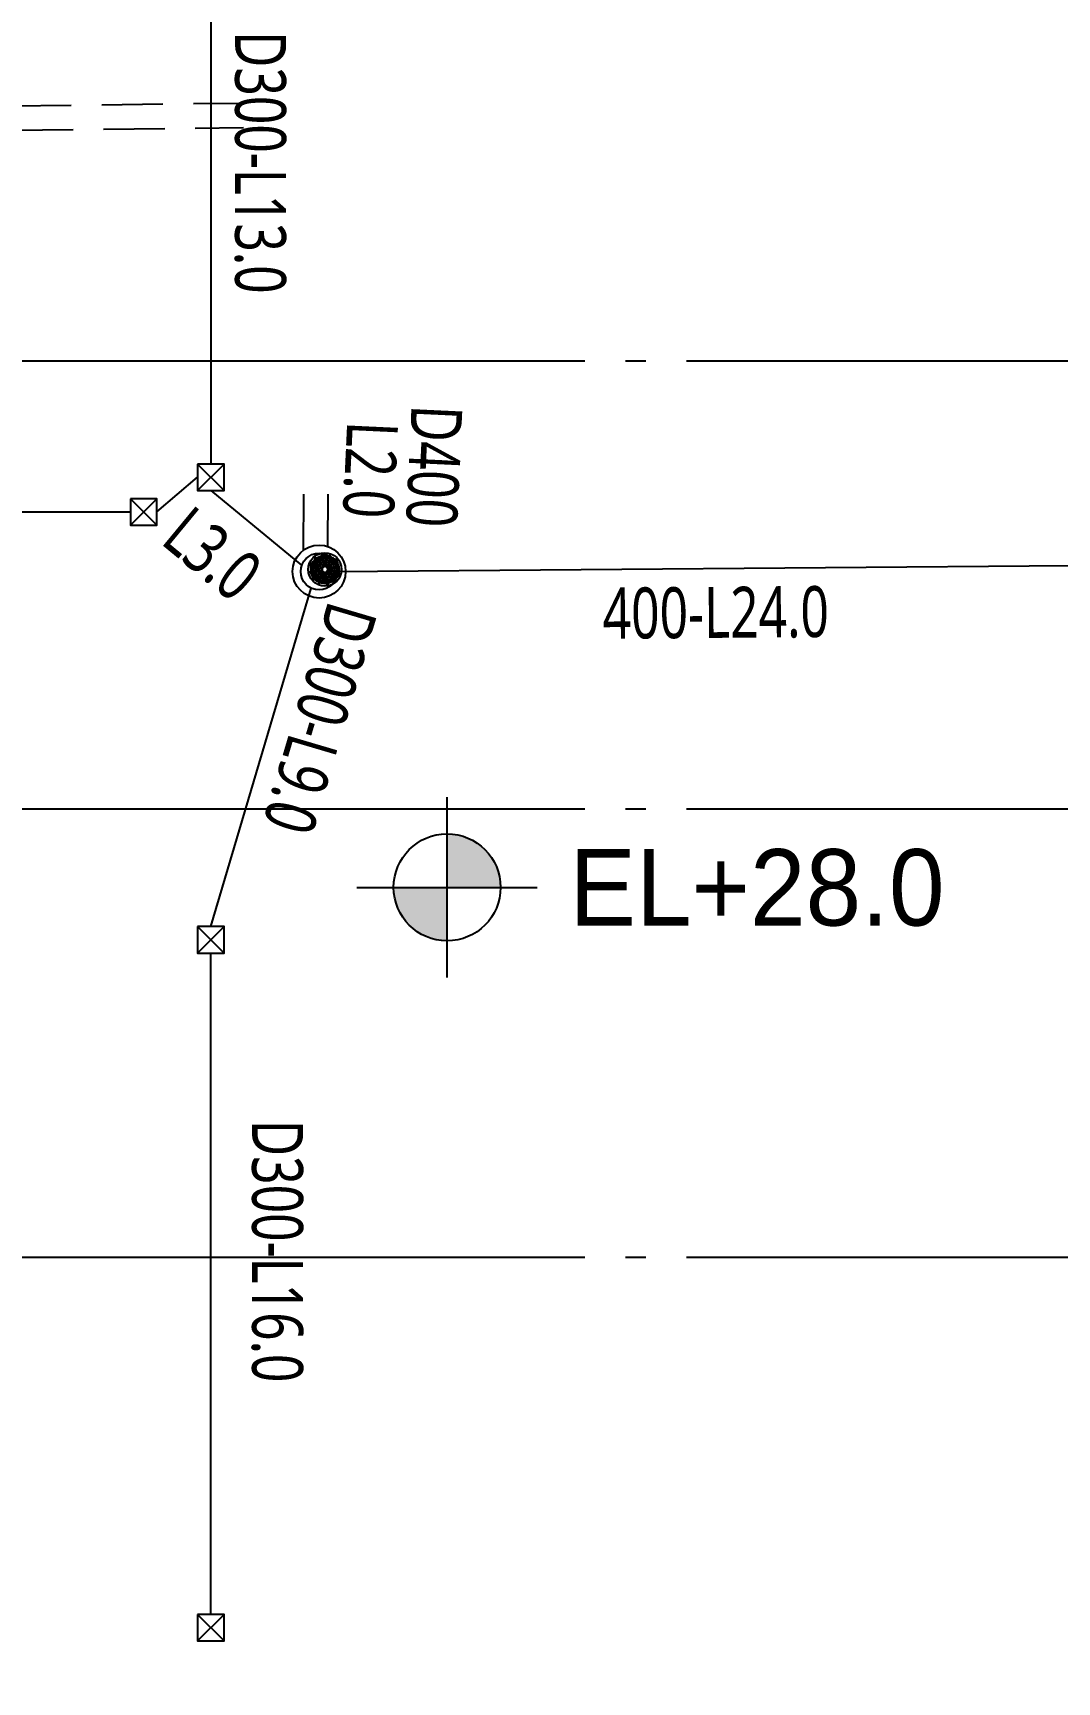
# Model space of a CAD drawing. Header units: millimetres. Extents: x 252222657 to 254795153, y 504225591 to 504550014.
# Drawn here: x 252390061 to 252415189, y 504341515 to 504381979 of the extents above; entities that cross this region are included whole.
import ezdxf
from ezdxf.enums import TextEntityAlignment as Align
from ezdxf.lldxf.tags import DXFTag

# ---------------------------------------------------------------- set-up
doc = ezdxf.new("R2010")
doc.units = ezdxf.units.MM
doc.linetypes.add('CEN', pattern=[35, 30, -2, 1, -2])
doc.linetypes.add('DASHED', pattern=[0.75, 0.5, -0.25])
for name, color, linetype in [('1-계획-우수관로', 3, 'Continuous'), ('1-계획-우수맨홀', 27, 'Continuous'), ('1-계획-우수문자', 2, 'Continuous'), ('1-계획-우수받이', 2, 'Continuous'), ('2-계획-오수관로', 3, 'Continuous'), ('4A.TEC CEN', 1, 'CEN'), ('4A.TEC TEXT 1', 3, 'Continuous'), ('4A.TEC TEXT 2', 3, 'Continuous'), ('4A.TEC 심볼', 7, 'Continuous')]:
    doc.layers.add(name, color=color, linetype=linetype)
doc.styles.add('GHS', font='malgun.ttf')
doc.styles.add('SAMOO', font='')
doc.styles.get('SAMOO').set_extended_font_data('Dotum')
tags = doc.linetypes.add('CDZ001', pattern='A,0.9,[123,KHCLINE.shx,S=0.00909,R=0,X=0,Y=0],-0.3,-0.5', length=1.7).pattern_tags.tags
tags[14:15] = [DXFTag(74, 4), DXFTag(75, 0), DXFTag(340, '0'), DXFTag(46, 1.0), DXFTag(50, 0.0), DXFTag(44, 0.0), DXFTag(45, 0.0)]
tags[12:13] = [DXFTag(74, 4), DXFTag(75, 0), DXFTag(340, '0'), DXFTag(46, 1.0), DXFTag(50, 0.0), DXFTag(44, 0.0), DXFTag(45, 0.0)]

# ---------------------------------------------------------------- blocks, each defined once
blk = doc.blocks.new('FL-LEVEL1')
at = {"layer": '4A.TEC 심볼', "linetype": 'ByBlock'}
h = blk.add_hatch(color=256, dxfattribs=at)
h.paths.add_polyline_path([(295, 175), (295, 0), (470, 0, 0.414214)])
h.paths.add_polyline_path([(295, 0), (120, 0, 0.414214), (295, -175)])
for p, q in [((295, -295), (295, 295)), ((0, 0), (590, 0))]:
    blk.add_line(p, q, dxfattribs=at)
blk.add_circle((295, 0), 175, dxfattribs=at)
at = {"layer": '4A.TEC TEXT 2', "color": 3, "linetype": 'ByBlock', "style": 'SAMOO'}
blk.add_attdef('FL', text='', height=250, dxfattribs=at).set_placement((695, 0), align=Align.MIDDLE_LEFT)
blk = doc.blocks.new('A$C198048F0')
at = {"layer": '1-계획-우수받이'}
blk.add_lwpolyline([(0, 0), (0.5, 0), (0.5, 0.5), (0, 0.5)], close=True, dxfattribs=at)
at = {"layer": '1-계획-우수받이', "color": 1}
for points in [[(0, 0), (0.5, 0.5)], [(0, 0.5), (0.5, 0)]]:
    blk.add_lwpolyline(points, dxfattribs=at)
blk = doc.blocks.new('A$C3A367F73')
at = {"layer": '1-계획-우수맨홀', "color": 8}
for p, q in [((0.406, 0.946), (0.459, 0.915)), ((0.416, 0.963), (0.469, 0.932)), ((0.473, 0.816), (0.496, 0.812)), ((0.523, 0.842), (0.486, 0.857)), ((0.529, 0.855), (0.492, 0.871)), ((0.512, 0.908), (0.531, 0.895)), ((0.52, 0.921), (0.54, 0.908)), ((0.569, 0.822), (0.537, 0.836)), ((0.575, 0.836), (0.542, 0.85)), ((0.547, 0.954), (0.575, 0.925)), ((0.608, 1.094), (0.548, 1.06)), ((0.561, 0.968), (0.589, 0.94)), ((0.58, 1.091), (0.563, 1.081)), ((0.571, 0.869), (0.587, 0.858)), ((0.591, 1.072), (0.574, 1.062)), ((0.579, 0.881), (0.595, 0.871)), ((0.6, 0.809), (0.583, 0.816)), ((0.586, 0.915), (0.611, 0.89)), ((0.606, 0.823), (0.589, 0.83)), ((0.594, 0.995), (0.608, 0.975)), ((0.6, 0.929), (0.625, 0.904)), ((0.607, 1.003), (0.62, 0.983)), ((0.621, 0.879), (0.646, 0.854)), ((0.634, 0.935), (0.644, 0.92)), ((0.635, 0.893), (0.66, 0.869)), ((0.66, 0.986), (0.645, 1.023)), ((0.646, 0.944), (0.657, 0.928)), ((0.656, 0.844), (0.699, 0.801)), ((0.674, 0.992), (0.659, 1.029)), ((0.679, 0.94), (0.666, 0.972)), ((0.671, 0.858), (0.713, 0.815)), ((0.693, 0.945), (0.679, 0.978)), ((0.692, 0.909), (0.685, 0.926)), ((0.706, 0.914), (0.698, 0.931)), ((0.699, 1.041), (0.704, 1.018)), ((0.713, 0.971), (0.717, 0.952)), ((0.714, 1.044), (0.719, 1.021)), ((0.728, 0.974), (0.731, 0.955)), ((0.756, 1.036), (0.756, 1.008)), ((0.756, 0.993), (0.756, 0.958)), ((0.756, 0.943), (0.756, 0.908)), ((0.756, 0.893), (0.756, 0.833)), ((0.757, 1.158), (0.757, 1.097)), ((0.776, 1.036), (0.776, 1.008)), ((0.776, 0.993), (0.776, 0.958)), ((0.776, 0.943), (0.776, 0.908)), ((0.776, 0.893), (0.776, 0.833)), ((0.805, 0.974), (0.801, 0.955)), ((0.819, 1.044), (0.814, 1.02)), ((0.819, 0.971), (0.816, 0.952)), ((0.861, 0.857), (0.818, 0.815)), ((0.827, 0.914), (0.834, 0.931)), ((0.834, 1.041), (0.829, 1.017)), ((0.875, 0.843), (0.832, 0.801)), ((0.84, 0.945), (0.853, 0.977)), ((0.84, 0.908), (0.848, 0.925)), ((0.853, 0.939), (0.867, 0.971)), ((0.859, 0.991), (0.874, 1.028)), ((0.897, 0.893), (0.872, 0.868)), ((0.873, 0.985), (0.888, 1.022)), ((0.886, 0.943), (0.875, 0.927)), ((0.911, 0.878), (0.886, 0.854)), ((0.898, 0.934), (0.888, 0.919)), ((0.932, 0.928), (0.907, 0.903)), ((0.926, 1.002), (0.913, 0.982)), ((0.946, 0.914), (0.921, 0.889)), ((0.938, 0.994), (0.925, 0.974)), ((0.926, 0.822), (0.943, 0.829)), ((0.932, 0.808), (0.949, 0.815)), ((0.953, 0.88), (0.937, 0.87)), ((0.959, 1.061), (0.942, 1.071)), ((0.971, 0.967), (0.943, 0.938)), ((0.961, 0.867), (0.945, 0.857)), ((0.97, 1.08), (0.953, 1.09)), ((0.985, 0.953), (0.957, 0.924)), ((0.957, 0.835), (0.989, 0.848)), ((0.963, 0.821), (0.995, 0.834)), ((1.012, 0.919), (0.992, 0.906)), ((1.02, 0.907), (1.001, 0.894)), ((1.003, 0.854), (1.04, 0.869)), ((1.009, 0.84), (1.046, 0.855)), ((1.058, 0.814), (1.035, 0.81)), ((0.376, 0.759), (0.376, 0.739)), ((0.387, 0.785), (0.387, 0.716)), ((0.398, 0.759), (0.398, 0.739)), ((0.405, 0.553), (0.458, 0.583)), ((0.415, 0.536), (0.468, 0.566)), ((0.466, 0.759), (0.506, 0.759)), ((0.466, 0.739), (0.506, 0.739)), ((0.47, 0.802), (0.493, 0.797)), ((0.47, 0.697), (0.493, 0.701)), ((0.473, 0.682), (0.496, 0.687)), ((0.522, 0.656), (0.485, 0.641)), ((0.528, 0.643), (0.491, 0.627)), ((0.511, 0.59), (0.53, 0.603)), ((0.519, 0.577), (0.539, 0.59)), ((0.521, 0.759), (0.556, 0.759)), ((0.521, 0.739), (0.556, 0.739)), ((0.569, 0.675), (0.536, 0.662)), ((0.54, 0.787), (0.559, 0.784)), ((0.54, 0.71), (0.558, 0.714)), ((0.574, 0.662), (0.542, 0.648)), ((0.543, 0.802), (0.562, 0.798)), ((0.543, 0.696), (0.561, 0.699)), ((0.545, 0.439), (0.604, 0.404)), ((0.546, 0.544), (0.574, 0.572)), ((0.56, 0.53), (0.588, 0.558)), ((0.561, 0.416), (0.578, 0.406)), ((0.57, 0.629), (0.586, 0.64)), ((0.571, 0.759), (0.606, 0.759)), ((0.571, 0.739), (0.606, 0.739)), ((0.572, 0.436), (0.589, 0.425)), ((0.578, 0.617), (0.594, 0.627)), ((0.6, 0.688), (0.582, 0.681)), ((0.585, 0.583), (0.61, 0.607)), ((0.605, 0.674), (0.588, 0.667)), ((0.593, 0.503), (0.606, 0.522)), ((0.599, 0.569), (0.624, 0.593)), ((0.605, 0.494), (0.619, 0.514)), ((0.62, 0.618), (0.645, 0.643)), ((0.621, 0.759), (0.681, 0.759)), ((0.621, 0.739), (0.681, 0.739)), ((0.633, 0.562), (0.643, 0.578)), ((0.634, 0.604), (0.659, 0.629)), ((0.658, 0.511), (0.643, 0.474)), ((0.645, 0.554), (0.656, 0.569)), ((0.656, 0.653), (0.699, 0.696)), ((0.672, 0.506), (0.657, 0.469)), ((0.678, 0.557), (0.664, 0.525)), ((0.67, 0.639), (0.713, 0.682)), ((0.692, 0.552), (0.678, 0.519)), ((0.691, 0.588), (0.684, 0.571)), ((0.704, 0.583), (0.697, 0.566)), ((0.698, 0.456), (0.702, 0.479)), ((0.712, 0.526), (0.715, 0.544)), ((0.712, 0.453), (0.717, 0.476)), ((0.726, 0.523), (0.73, 0.541)), ((0.755, 0.604), (0.755, 0.664)), ((0.755, 0.554), (0.755, 0.589)), ((0.755, 0.503), (0.755, 0.539)), ((0.755, 0.461), (0.755, 0.488)), ((0.775, 0.604), (0.775, 0.664)), ((0.775, 0.553), (0.775, 0.589)), ((0.775, 0.503), (0.775, 0.538)), ((0.775, 0.461), (0.775, 0.488)), ((0.803, 0.523), (0.8, 0.541)), ((0.817, 0.453), (0.812, 0.476)), ((0.818, 0.526), (0.814, 0.544)), ((0.86, 0.639), (0.818, 0.681)), ((0.826, 0.582), (0.833, 0.565)), ((0.832, 0.456), (0.827, 0.479)), ((0.875, 0.653), (0.832, 0.695)), ((0.838, 0.551), (0.852, 0.519)), ((0.839, 0.588), (0.846, 0.571)), ((0.91, 0.758), (0.85, 0.758)), ((0.91, 0.738), (0.85, 0.738)), ((0.852, 0.557), (0.865, 0.525)), ((0.857, 0.505), (0.873, 0.468)), ((0.896, 0.603), (0.871, 0.628)), ((0.871, 0.511), (0.886, 0.474)), ((0.885, 0.553), (0.874, 0.569)), ((0.91, 0.617), (0.885, 0.642)), ((0.897, 0.561), (0.887, 0.577)), ((0.931, 0.568), (0.906, 0.592)), ((0.924, 0.493), (0.911, 0.513)), ((0.945, 0.582), (0.921, 0.607)), ((0.937, 0.502), (0.924, 0.521)), ((0.96, 0.758), (0.925, 0.758)), ((0.96, 0.738), (0.925, 0.738)), ((0.925, 0.673), (0.942, 0.666)), ((0.931, 0.687), (0.948, 0.68)), ((0.952, 0.615), (0.936, 0.626)), ((0.94, 0.424), (0.957, 0.434)), ((0.97, 0.529), (0.942, 0.557)), ((0.96, 0.628), (0.945, 0.638)), ((0.951, 0.405), (0.968, 0.415)), ((0.956, 0.66), (0.989, 0.647)), ((0.984, 0.543), (0.956, 0.571)), ((0.962, 0.674), (0.994, 0.661)), ((0.988, 0.694), (0.969, 0.698)), ((0.988, 0.801), (0.97, 0.797)), ((0.991, 0.786), (0.973, 0.782)), ((0.991, 0.709), (0.973, 0.713)), ((1.01, 0.757), (0.975, 0.758)), ((1.01, 0.737), (0.975, 0.738)), ((1.011, 0.576), (0.991, 0.589)), ((1.019, 0.588), (1, 0.601)), ((1.002, 0.641), (1.039, 0.626)), ((1.008, 0.655), (1.045, 0.64)), ((1.065, 0.757), (1.025, 0.757)), ((1.065, 0.737), (1.025, 0.737)), ((1.058, 0.68), (1.035, 0.685)), ((1.061, 0.8), (1.038, 0.795)), ((1.061, 0.695), (1.038, 0.7)), ((1.133, 0.737), (1.133, 0.757)), ((1.155, 0.737), (1.155, 0.757)), ((0.754, 0.338), (0.754, 0.399))]:
    blk.add_line(p, q, dxfattribs=at)
at = {"layer": '1-계획-우수맨홀', "color": 8, "const_width": 0.005}
for points in [[(0.737, 1.07, 0.911436), (0.735, 0.426, 0.911436)], [(0.796, 1.07, -0.911436), (0.794, 0.426, -0.911436)]]:
    blk.add_lwpolyline(points, format="xyb", dxfattribs=at)
at = {"layer": '1-계획-우수맨홀'}
for centre, radius in [((0.65, 0.65), 0.65), ((0.65, 0.65), 0.45), ((0.766, 0.748), 0.3)]:
    blk.add_circle(centre, radius, dxfattribs=at)
at = {"layer": '1-계획-우수맨홀', "color": 8}
for centre, radius in [((0.766, 0.748), 0.41), ((0.766, 0.748), 0.349), ((0.766, 0.748), 0.327), ((0.518, 0.799), 0.01), ((0.555, 0.888), 0.01), ((0.625, 0.807), 0.01), ((0.627, 0.959), 0.01), ((0.708, 0.889), 0.01), ((0.716, 0.996), 0.01), ((0.817, 0.995), 0.01), ((0.824, 0.889), 0.01), ((0.905, 0.958), 0.01), ((0.907, 0.806), 0.01), ((0.977, 0.887), 0.01), ((0.518, 0.699), 0.01), ((0.554, 0.61), 0.01), ((0.624, 0.69), 0.01), ((0.626, 0.538), 0.01), ((0.707, 0.608), 0.01), ((0.714, 0.501), 0.01), ((0.815, 0.501), 0.01), ((0.823, 0.607), 0.01), ((0.904, 0.537), 0.01), ((0.906, 0.689), 0.01), ((0.976, 0.608), 0.01), ((1.013, 0.798), 0.01), ((1.013, 0.697), 0.01)]:
    blk.add_circle(centre, radius, dxfattribs=at)
for centre, radius, start, end in [((0.766, 0.748), 0.32, 95.1287, 264.5174), ((0.766, 0.748), 0.3, 158.7556, 166.9016), ((0.766, 0.748), 0.3, 147.7445, 155.8905), ((0.518, 0.799), 0.025, 93.0599, 151.1158), ((0.766, 0.748), 0.26, 158.976, 162.9543), ((0.766, 0.748), 0.3, 136.7332, 144.8794), ((0.766, 0.748), 0.26, 151.6917, 155.67), ((0.555, 0.888), 0.025, 163.5303, 221.5862), ((0.766, 0.748), 0.245, 159.0773, 162.7933), ((0.518, 0.799), 0.025, 6.031, 58.1044), ((0.555, 0.888), 0.025, 71.1275, 128.6151), ((0.766, 0.748), 0.245, 151.8527, 155.5688), ((0.555, 0.888), 0.025, 256.5417, 308.6151), ((0.569, 1.072), 0.011, 119.823, 299.823), ((0.766, 0.748), 0.3, 124.7667, 132.9128), ((0.766, 0.748), 0.21, 159.3697, 166.1847), ((0.766, 0.748), 0.26, 137.0273, 141.022), ((0.766, 0.748), 0.195, 159.5273, 176.8835), ((0.766, 0.748), 0.21, 148.4613, 155.2763), ((0.766, 0.748), 0.245, 137.1623, 140.861), ((0.555, 0.888), 0.025, 343.5303, 36.1721), ((0.586, 1.082), 0.011, 299.823, 119.823), ((0.766, 0.748), 0.26, 128.6241, 132.6188), ((0.766, 0.748), 0.195, 137.7626, 155.1188), ((0.766, 0.748), 0.21, 137.5524, 144.3678), ((0.766, 0.748), 0.245, 128.7851, 132.4838), ((0.625, 0.807), 0.025, 174.7806, 234.2961), ((0.627, 0.959), 0.025, 141.031, 198.5185), ((0.625, 0.807), 0.025, 80.35, 139.8654), ((0.766, 0.748), 0.3, 113.7556, 121.9016), ((0.627, 0.959), 0.025, 233.474, 286.1158), ((0.627, 0.959), 0.025, 48.0599, 106.1158), ((0.766, 0.748), 0.21, 125.2782, 132.0936), ((0.625, 0.807), 0.025, 269.322, 45.324), ((0.766, 0.748), 0.16, 138.4064, 148.5669), ((0.766, 0.748), 0.195, 114.5273, 131.8835), ((0.766, 0.748), 0.145, 138.7776, 148.1242), ((0.766, 0.748), 0.26, 113.976, 117.9543), ((0.627, 0.959), 0.025, 321.031, 13.1044), ((0.766, 0.748), 0.245, 114.0773, 117.7933), ((0.766, 0.748), 0.21, 114.3697, 121.1847), ((0.766, 0.748), 0.3, 102.7445, 110.8905), ((0.766, 0.748), 0.16, 121.0791, 131.2397), ((0.766, 0.748), 0.145, 121.5218, 130.8685), ((0.766, 0.748), 0.26, 106.6917, 110.67), ((0.766, 0.748), 0.245, 106.8527, 110.5688), ((0.708, 0.889), 0.025, 129.7806, 189.2961), ((0.708, 0.889), 0.025, 224.322, 0.324), ((0.716, 0.996), 0.025, 118.5303, 176.5862), ((0.766, 0.748), 0.21, 103.4613, 110.2763), ((0.716, 0.996), 0.025, 211.5417, 263.6151), ((0.766, 0.748), 0.07, 89.823, 269.823), ((0.766, 0.748), 0.195, 92.7626, 110.1188), ((0.708, 0.889), 0.025, 35.35, 94.8654), ((0.766, 0.748), 0.085, 96.5794, 128.0667), ((0.766, 0.748), 0.3, 95.4089, 99.8794), ((0.716, 0.996), 0.025, 26.1275, 83.6151), ((0.716, 0.996), 0.025, 298.5303, 351.1721), ((0.766, 0.748), 0.16, 93.4064, 103.5669), ((0.766, 0.748), 0.21, 92.5524, 99.3678), ((0.766, 0.748), 0.145, 93.7776, 103.1242), ((0.767, 1.075), 0.0308, 195.6192, 344.0268), ((0.767, 1.075), 0.0408, 224.0509, 255.6181), ((0.766, 0.748), 0.26, 92.0273, 96.022), ((0.766, 0.748), 0.245, 92.1623, 95.861), ((0.766, 0.748), 0.07, 269.823, 89.823), ((0.767, 1.075), 0.0408, 284.028, 315.5952), ((0.766, 0.748), 0.26, 83.6241, 87.6188), ((0.766, 0.748), 0.245, 83.7851, 87.4838), ((0.766, 0.748), 0.21, 80.2782, 87.0936), ((0.766, 0.748), 0.195, 69.5273, 86.8835), ((0.766, 0.748), 0.16, 76.0791, 86.2397), ((0.766, 0.748), 0.145, 76.5218, 85.8685), ((0.766, 0.748), 0.085, 51.5794, 83.0667), ((0.817, 0.995), 0.025, 188.474, 241.1158), ((0.766, 0.748), 0.32, 275.1287, 84.5174), ((0.817, 0.995), 0.025, 96.031, 153.5185), ((0.766, 0.748), 0.3, 79.7667, 84.2372), ((0.824, 0.889), 0.025, 179.322, 315.324), ((0.824, 0.889), 0.025, 84.7806, 144.2961), ((0.766, 0.748), 0.21, 69.3697, 76.1847), ((0.817, 0.995), 0.025, 276.031, 328.1044), ((0.817, 0.995), 0.025, 3.0599, 61.1158), ((0.766, 0.748), 0.3, 68.7556, 76.9016), ((0.766, 0.748), 0.245, 69.0773, 72.7933), ((0.824, 0.889), 0.025, 350.35, 49.8654), ((0.766, 0.748), 0.26, 68.976, 72.9543), ((0.766, 0.748), 0.145, 48.7776, 58.1242), ((0.766, 0.748), 0.195, 47.7626, 65.1188), ((0.766, 0.748), 0.16, 48.4064, 58.5669), ((0.766, 0.748), 0.21, 58.4613, 65.2763), ((0.766, 0.748), 0.245, 61.8527, 65.5688), ((0.766, 0.748), 0.26, 61.6917, 65.67), ((0.766, 0.748), 0.145, 31.5218, 40.8685), ((0.905, 0.958), 0.025, 166.5417, 218.6151), ((0.907, 0.806), 0.025, 134.322, 270.324), ((0.766, 0.748), 0.16, 31.0791, 41.2397), ((0.766, 0.748), 0.3, 57.7445, 65.8905), ((0.766, 0.748), 0.21, 47.5524, 54.3678), ((0.905, 0.958), 0.025, 73.5303, 131.5862), ((0.905, 0.958), 0.025, 253.5303, 306.1721), ((0.907, 0.806), 0.025, 39.7806, 99.2961), ((0.766, 0.748), 0.195, 24.5273, 41.8835), ((0.766, 0.748), 0.245, 47.1623, 50.861), ((0.766, 0.748), 0.21, 35.2782, 42.0936), ((0.905, 0.958), 0.025, 341.1275, 38.6151), ((0.766, 0.748), 0.26, 47.0273, 51.022), ((0.947, 1.081), 0.011, 59.823, 239.823), ((0.766, 0.748), 0.3, 46.7332, 54.8794), ((0.766, 0.748), 0.21, 24.3697, 31.1847), ((0.766, 0.748), 0.245, 38.7851, 42.4838), ((0.766, 0.748), 0.195, 2.7626, 20.1188), ((0.977, 0.887), 0.025, 143.474, 196.1158), ((0.766, 0.748), 0.26, 38.6241, 42.6188), ((0.964, 1.07), 0.011, 239.823, 59.823), ((0.977, 0.887), 0.025, 231.031, 283.1044), ((0.766, 0.748), 0.21, 13.4613, 20.2763), ((0.977, 0.887), 0.025, 51.031, 108.5185), ((0.766, 0.748), 0.245, 24.0773, 27.7933), ((0.766, 0.748), 0.3, 34.7667, 42.9128), ((1.013, 0.798), 0.025, 121.5417, 173.6151), ((0.977, 0.887), 0.025, 318.0599, 16.1158), ((0.766, 0.748), 0.26, 23.976, 27.9543), ((0.766, 0.748), 0.245, 16.8527, 20.5688), ((0.766, 0.748), 0.26, 16.6917, 20.67), ((1.013, 0.798), 0.025, 28.5303, 86.5862), ((0.766, 0.748), 0.3, 23.7556, 31.9016), ((0.766, 0.748), 0.3, 12.7445, 20.8905), ((0.387, 0.759), 0.011, 359.823, 179.823), ((0.387, 0.739), 0.011, 179.823, 359.823), ((0.766, 0.748), 0.3, 169.7667, 177.9128), ((0.766, 0.748), 0.3, 181.7332, 189.8794), ((0.766, 0.748), 0.3, 192.7445, 200.8905), ((0.766, 0.748), 0.3, 203.7556, 211.9016), ((0.518, 0.799), 0.025, 186.031, 243.5185), ((0.518, 0.699), 0.025, 116.1275, 173.6151), ((0.518, 0.699), 0.025, 208.5303, 266.5862), ((0.766, 0.748), 0.26, 173.6241, 177.6188), ((0.766, 0.748), 0.26, 182.0273, 186.022), ((0.766, 0.748), 0.26, 196.6917, 200.67), ((0.766, 0.748), 0.3, 214.7667, 222.9128), ((0.766, 0.748), 0.245, 173.7851, 177.4838), ((0.766, 0.748), 0.245, 182.1623, 185.861), ((0.518, 0.799), 0.025, 278.474, 331.1158), ((0.518, 0.699), 0.025, 28.5303, 81.1721), ((0.766, 0.748), 0.26, 203.976, 207.9543), ((0.554, 0.61), 0.025, 138.0599, 196.1158), ((0.518, 0.699), 0.025, 301.5417, 353.6151), ((0.766, 0.748), 0.245, 196.8527, 200.5688), ((0.554, 0.61), 0.025, 231.031, 288.5185), ((0.766, 0.748), 0.245, 204.0773, 207.7933), ((0.554, 0.61), 0.025, 51.031, 103.1044), ((0.766, 0.748), 0.21, 170.2782, 177.0936), ((0.766, 0.748), 0.21, 182.5524, 189.3678), ((0.567, 0.426), 0.011, 59.823, 239.823), ((0.766, 0.748), 0.3, 226.7332, 234.8794), ((0.766, 0.748), 0.21, 193.4613, 200.2763), ((0.766, 0.748), 0.26, 218.6241, 222.6188), ((0.766, 0.748), 0.195, 182.7626, 200.1188), ((0.766, 0.748), 0.21, 204.3697, 211.1847), ((0.554, 0.61), 0.025, 323.474, 16.1158), ((0.766, 0.748), 0.245, 218.7851, 222.4838), ((0.584, 0.416), 0.011, 239.823, 59.823), ((0.766, 0.748), 0.195, 204.5273, 221.8835), ((0.766, 0.748), 0.26, 227.0273, 231.022), ((0.766, 0.748), 0.21, 215.2782, 222.0936), ((0.624, 0.69), 0.025, 125.35, 184.8654), ((0.766, 0.748), 0.245, 227.1623, 230.861), ((0.626, 0.538), 0.025, 161.1275, 218.6151), ((0.624, 0.69), 0.025, 219.7806, 279.2961), ((0.766, 0.748), 0.3, 237.7445, 245.8905), ((0.766, 0.748), 0.16, 166.0791, 176.2397), ((0.766, 0.748), 0.16, 183.4064, 193.5669), ((0.626, 0.538), 0.025, 73.5303, 126.1721), ((0.626, 0.538), 0.025, 253.5303, 311.5862), ((0.766, 0.748), 0.145, 166.5218, 175.8685), ((0.766, 0.748), 0.145, 183.7776, 193.1242), ((0.624, 0.69), 0.025, 314.322, 90.324), ((0.766, 0.748), 0.21, 227.5524, 234.3678), ((0.766, 0.748), 0.16, 211.0791, 221.2397), ((0.766, 0.748), 0.195, 227.7626, 245.1188), ((0.766, 0.748), 0.145, 211.5218, 220.8685), ((0.766, 0.748), 0.26, 241.6917, 245.67), ((0.626, 0.538), 0.025, 346.5417, 38.6151), ((0.766, 0.748), 0.245, 241.8527, 245.5688), ((0.766, 0.748), 0.21, 238.4613, 245.2763), ((0.766, 0.748), 0.3, 248.7556, 256.9016), ((0.766, 0.748), 0.16, 228.4064, 238.5669), ((0.766, 0.748), 0.145, 228.7776, 238.1242), ((0.766, 0.748), 0.26, 248.976, 252.9543), ((0.766, 0.748), 0.245, 249.0773, 252.7933), ((0.766, 0.748), 0.085, 141.5794, 173.0667), ((0.766, 0.748), 0.085, 186.5794, 218.0667), ((0.707, 0.608), 0.025, 170.35, 229.8654), ((0.707, 0.608), 0.025, 359.322, 135.324), ((0.714, 0.501), 0.025, 183.0599, 241.1158), ((0.766, 0.748), 0.21, 249.3697, 256.1847), ((0.714, 0.501), 0.025, 96.031, 148.1044), ((0.766, 0.748), 0.195, 249.5273, 266.8835), ((0.707, 0.608), 0.025, 264.7806, 324.2961), ((0.766, 0.748), 0.3, 259.7667, 264.2372), ((0.766, 0.748), 0.085, 231.5794, 263.0667), ((0.714, 0.501), 0.025, 276.031, 333.5185), ((0.714, 0.501), 0.025, 8.474, 61.1158), ((0.766, 0.748), 0.16, 256.0791, 266.2397), ((0.766, 0.748), 0.21, 260.2782, 267.0936), ((0.766, 0.748), 0.145, 256.5218, 265.8685), ((0.765, 0.421), 0.0408, 104.028, 135.5952), ((0.765, 0.421), 0.0308, 15.6192, 164.0268), ((0.766, 0.748), 0.26, 263.6241, 267.6188), ((0.766, 0.748), 0.245, 263.7851, 267.4838), ((0.766, 0.748), 0.085, 276.5794, 308.0667), ((0.766, 0.748), 0.145, 273.7776, 283.1242), ((0.766, 0.748), 0.16, 273.4064, 283.5669), ((0.766, 0.748), 0.195, 272.7626, 290.1188), ((0.766, 0.748), 0.21, 272.5524, 279.3678), ((0.766, 0.748), 0.245, 272.1623, 275.861), ((0.766, 0.748), 0.26, 272.0273, 276.022), ((0.765, 0.421), 0.0408, 44.0509, 75.6181), ((0.815, 0.501), 0.025, 118.5303, 171.1721), ((0.815, 0.501), 0.025, 206.1275, 263.6151), ((0.766, 0.748), 0.3, 275.4089, 279.8794), ((0.823, 0.607), 0.025, 44.322, 180.324), ((0.823, 0.607), 0.025, 215.35, 274.8654), ((0.766, 0.748), 0.21, 283.4613, 290.2763), ((0.815, 0.501), 0.025, 31.5417, 83.6151), ((0.815, 0.501), 0.025, 298.5303, 356.5862), ((0.766, 0.748), 0.085, 6.5794, 38.0667), ((0.766, 0.748), 0.085, 321.5794, 353.0667), ((0.766, 0.748), 0.3, 282.7445, 290.8905), ((0.766, 0.748), 0.245, 286.8527, 290.5688), ((0.823, 0.607), 0.025, 309.7806, 9.2961), ((0.766, 0.748), 0.26, 286.6917, 290.67), ((0.766, 0.748), 0.145, 301.5218, 310.8685), ((0.766, 0.748), 0.195, 294.5273, 311.8835), ((0.766, 0.748), 0.16, 301.0791, 311.2397), ((0.766, 0.748), 0.21, 294.3697, 301.1847), ((0.766, 0.748), 0.245, 294.0773, 297.7933), ((0.766, 0.748), 0.26, 293.976, 297.9543), ((0.766, 0.748), 0.145, 318.7776, 328.1242), ((0.904, 0.537), 0.025, 141.031, 193.1044), ((0.906, 0.689), 0.025, 89.322, 225.324), ((0.766, 0.748), 0.16, 318.4064, 328.5669), ((0.766, 0.748), 0.3, 293.7556, 301.9016), ((0.766, 0.748), 0.21, 305.2782, 312.0936), ((0.904, 0.537), 0.025, 228.0599, 286.1158), ((0.904, 0.537), 0.025, 53.474, 106.1158), ((0.906, 0.689), 0.025, 260.35, 319.8654), ((0.766, 0.748), 0.145, 3.7776, 13.1242), ((0.766, 0.748), 0.145, 346.5218, 355.8685), ((0.766, 0.748), 0.195, 317.7626, 335.1188), ((0.766, 0.748), 0.245, 308.7851, 312.4838), ((0.907, 0.806), 0.025, 305.35, 4.8654), ((0.766, 0.748), 0.16, 3.4064, 13.5669), ((0.766, 0.748), 0.16, 346.0791, 356.2397), ((0.906, 0.689), 0.025, 354.7806, 54.2961), ((0.766, 0.748), 0.21, 317.5524, 324.3678), ((0.904, 0.537), 0.025, 321.031, 18.5185), ((0.766, 0.748), 0.26, 308.6241, 312.6188), ((0.945, 0.415), 0.011, 119.823, 299.823), ((0.766, 0.748), 0.3, 304.7667, 312.9128), ((0.766, 0.748), 0.21, 328.4613, 335.2763), ((0.766, 0.748), 0.245, 317.1623, 320.861), ((0.766, 0.748), 0.195, 339.5273, 356.8835), ((0.976, 0.608), 0.025, 163.5303, 216.1721), ((0.766, 0.748), 0.26, 317.0273, 321.022), ((0.962, 0.425), 0.011, 299.823, 119.823), ((0.976, 0.608), 0.025, 76.5417, 128.6151), ((0.766, 0.748), 0.21, 339.3697, 346.1847), ((0.976, 0.608), 0.025, 251.1275, 308.6151), ((0.766, 0.748), 0.21, 2.5524, 9.3678), ((0.766, 0.748), 0.21, 350.2782, 357.0936), ((0.766, 0.748), 0.245, 331.8527, 335.5688), ((0.766, 0.748), 0.3, 316.7332, 324.8794), ((1.013, 0.697), 0.025, 186.031, 238.1044), ((1.013, 0.798), 0.025, 208.5303, 261.1721), ((1.013, 0.697), 0.025, 98.474, 151.1158), ((0.766, 0.748), 0.245, 339.0773, 342.7933), ((0.766, 0.748), 0.26, 331.6917, 335.67), ((0.976, 0.608), 0.025, 343.5303, 41.5862), ((0.766, 0.748), 0.26, 338.976, 342.9543), ((0.766, 0.748), 0.245, 2.1623, 5.861), ((0.766, 0.748), 0.245, 353.7851, 357.4838), ((1.013, 0.697), 0.025, 273.0599, 331.1158), ((0.766, 0.748), 0.3, 327.7445, 335.8905), ((1.013, 0.798), 0.025, 296.1275, 353.6151), ((0.766, 0.748), 0.26, 2.0273, 6.022), ((0.766, 0.748), 0.26, 353.6241, 357.6188), ((1.013, 0.697), 0.025, 6.031, 63.5185), ((0.766, 0.748), 0.3, 338.7556, 346.9016), ((0.766, 0.748), 0.3, 1.7332, 9.8794), ((0.766, 0.748), 0.3, 349.7667, 357.9128), ((1.144, 0.757), 0.011, 359.823, 179.823), ((1.144, 0.737), 0.011, 179.823, 359.823)]:
    blk.add_arc(centre, radius, start, end, dxfattribs=at)

msp = doc.modelspace()

# ---------------------------------------------------------------- linework, layer by layer
at = {"layer": '1-계획-우수관로', "color": 2, "linetype": 'CDZ001', "ltscale": 3000}
for points, elevation in [([(252394427.12, 504384575.74), (252394427.12, 504371400.74)], 5000.45), ([(252393102.12, 504370225.74), (252394102.12, 504371075.74)], 5000.45), ([(252394427.12, 504370750.74), (252396655.96, 504368910.22)], 5000.45), ([(252382052.1, 504370225.74), (252392452.12, 504370225.74)], 6667.57), ([(252421496.12, 504368949.99), (252397518.83, 504368759.73)], 3333.33), ([(252394427.12, 504360050.74), (252396883.95, 504368358.98)], 5000.45), ([(252394427.12, 504343174.21), (252394427.12, 504359400.74)], 5000.45)]:
    msp.add_lwpolyline(points, dxfattribs=dict(at, elevation=elevation))
at = {"layer": '1-계획-우수관로', "color": 2, "linetype": 'DASHED', "ltscale": 3000, "elevation": 3333.33}
for points in [[(252380499.04, 504380093.24), (252395224.64, 504380258.36)], [(252380545.19, 504379493.72), (252395224.64, 504379658.32)], [(252396700.2, 504369289.92), (252396703.9, 504370664.23)], [(252397300.43, 504369375.35), (252397303.91, 504370664.23)]]:
    msp.add_lwpolyline(points, dxfattribs=at)
at = {"layer": '2-계획-오수관로', "linetype": 'CDZ001', "ltscale": 3, "elevation": 3333.33, "flags": 128}
msp.add_lwpolyline([(252411067.9, 504326960.56), (252390285.26, 504338831.01, -0.099807), (252386563.68, 504342081.34, -0.099807)], format="xyb", dxfattribs=at)
at = {"layer": '4A.TEC CEN', "color": 250, "ltscale": 500}
for p, q in [((252266099.96, 504373937.44, -1666.22), (252636666.54, 504373937.44, -7032.17)), ((252266099.96, 504362937.44, -1666.22), (252636666.54, 504362937.44, -7032.17)), ((252266099.96, 504351937.44, -1666.22), (252636666.54, 504351937.44, -7032.17))]:
    msp.add_line(p, q, dxfattribs=at)

# ---------------------------------------------------------------- block references
at = {"layer": '1-계획-우수맨홀', "xscale": 1000, "yscale": 1000, "zscale": 1000, "rotation": 339.5093813997073}
msp.add_blockref('A$C3A367F73', (252396244.92, 504368382.05, 3333.33), dxfattribs=at)
at = {"layer": '1-계획-우수받이', "color": 206, "xscale": 1300, "yscale": 1300, "zscale": 1300, "rotation": 270.0000000489813}
for p in [(252394102.12, 504371400.74, 5000.45), (252392452.12, 504370550.74, 5000.45), (252394102.12, 504360050.74, 5000.45), (252394102.12, 504343174.21, 5000.45)]:
    msp.add_blockref('A$C198048F0', p, dxfattribs=at)
at = {"layer": '4A.TEC 심볼', "color": 3, "linetype": 'ByBlock'}
ref = msp.add_blockref('FL-LEVEL1', (252398010.45, 504361014.18, 1667.21), dxfattribs=dict(at, xscale=7.500000000000486, yscale=7.500000000000486, zscale=7.500000000000486))
ref.add_attrib('FL', 'EL+28.0', dxfattribs={"layer": '4A.TEC TEXT 1', "color": 3, "linetype": 'ByBlock', "height": 1875, "style": 'SAMOO'}).set_placement((252403222.95, 504361014.18, 1667.21), align=Align.MIDDLE_LEFT)

# ---------------------------------------------------------------- texts
at = {"layer": '1-계획-우수문자', "color": 2, "style": 'GHS', "width": 0.75}
for s, rotation, p in [('D300-L13.0', 270, (252395020.97, 504382024.99, 3333.33)), ('D400', 267.311957, (252399351.6, 504372867.88, 1666.22)), ('L2.0', 267.311957, (252397772.96, 504372466.43, 1666.22)), ('L3.0', 320.450914, (252393161.27, 504369470.76, 1666.22)), ('400-L24.0', 0.454632, (252404044.84, 504367113.78, 3333.33)), ('D300-L9.0', 253.526483, (252397320.12, 504368086.79, 3333.33)), ('D300-L16.0', 270, (252395437.76, 504355309.9, 3333.33))]:
    msp.add_text(s, height=1250, rotation=rotation, dxfattribs=at).set_placement(p)

doc.saveas('drawing.dxf')
